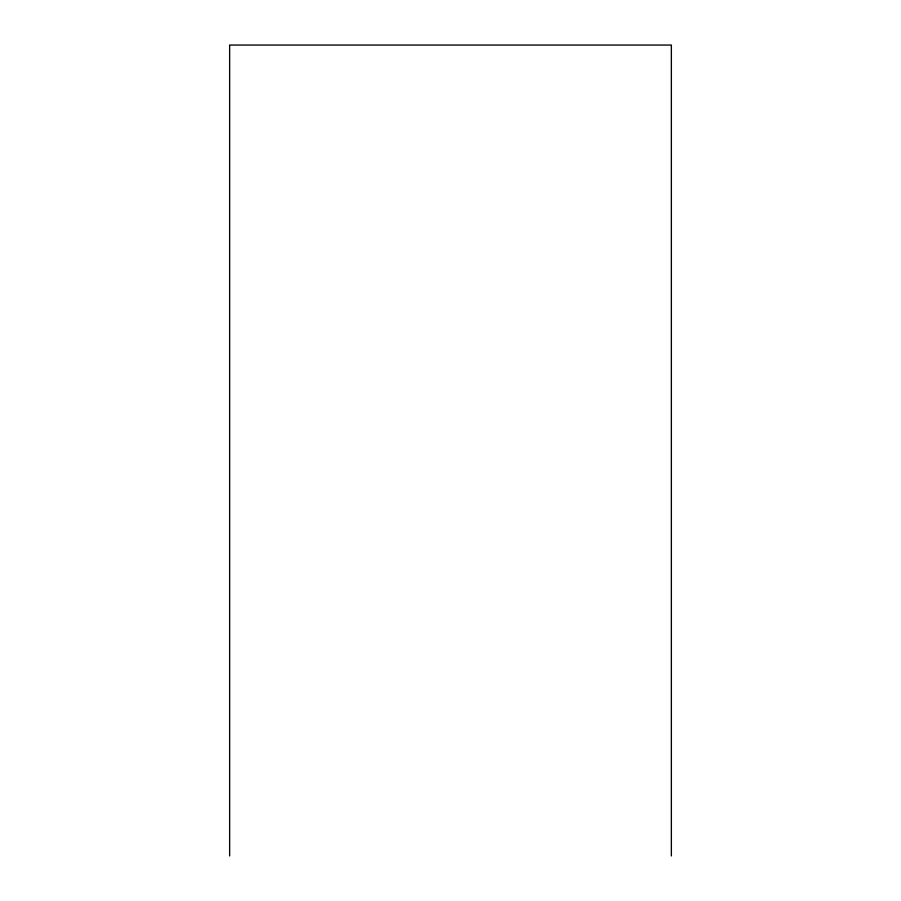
<?xml version="1.0" encoding="UTF-8"?>
<svg xmlns="http://www.w3.org/2000/svg" width="901" height="901" viewBox="0 0 901 901"><rect width="100%" height="100%" fill="white"/><g stroke="black" fill="none" stroke-linecap="round" stroke-linejoin="round"><path stroke-width="1.35" d="M671.358 855.95L671.358 45.05L229.642 45.05L229.642 855.95"/></g></svg>
